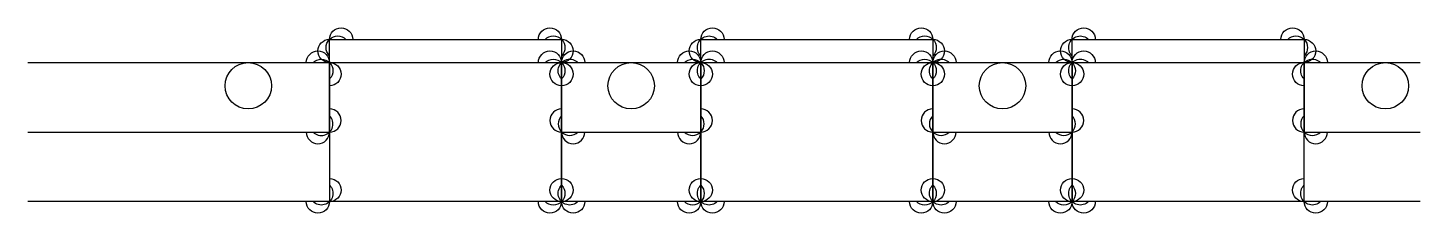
# Model space of a CAD drawing. Header units: millimetres. Extents: x 0 to 30, y -1.8 to 2.2.
import ezdxf

# ---------------------------------------------------------------- set-up
doc = ezdxf.new("R2010")
doc.units = ezdxf.units.MM
for name, color, linetype in [('drill', 7, 'Continuous'), ('fHF', 7, 'Continuous'), ('fHT', 7, 'Continuous'), ('fIF', 7, 'Continuous'), ('fIT', 7, 'Continuous'), ('fXF', 7, 'Continuous'), ('fXT', 7, 'Continuous'), ('hHF', 7, 'Continuous'), ('hHT', 7, 'Continuous'), ('hIF', 7, 'Continuous'), ('hIT', 7, 'Continuous'), ('hXF', 7, 'Continuous'), ('hXT', 7, 'Continuous')]:
    doc.layers.add(name, color=color, linetype=linetype)

msp = doc.modelspace()

# ---------------------------------------------------------------- linework, layer by layer
at = {"layer": 'drill'}
for centre in [(4.75, 1), (13, 1), (21, 1), (29.25, 1)]:
    msp.add_circle(centre, 0.5, dxfattribs=at)
at = {"layer": 'fHF'}
msp.add_lwpolyline([(0, 0), (6.5, 0), (6.5, 2, -1), (7, 2), (11, 2, -1), (11.5, 2), (11.5, 0), (14.5, 0), (14.5, 2, -1), (15, 2), (19, 2, -1), (19.5, 2), (19.5, 0), (22.5, 0), (22.5, 2, -1), (23, 2), (27, 2, -1), (27.5, 2), (27.5, 0), (30, 0)], format="xyb", dxfattribs=at)
at = {"layer": 'fHT'}
msp.add_lwpolyline([(0, 0), (6, 0, 1), (6.5, 0), (6.5, 2), (11.5, 2), (11.5, 0, 1), (12, 0), (14, 0, 1), (14.5, 0), (14.5, 2), (19.5, 2), (19.5, 0, 1), (20, 0), (22, 0, 1), (22.5, 0), (22.5, 2), (27.5, 2), (27.5, 0, 1), (28, 0), (30, 0)], format="xyb", dxfattribs=at)
at = {"layer": 'fIF'}
msp.add_lwpolyline([(0, 0), (6.5, 0), (6.5, 1.5, -1), (6.5, 2), (11.5, 2, -1), (11.5, 1.5), (11.5, 0), (14.5, 0), (14.5, 1.5, -1), (14.5, 2), (19.5, 2, -1), (19.5, 1.5), (19.5, 0), (22.5, 0), (22.5, 1.5, -1), (22.5, 2), (27.5, 2, -1), (27.5, 1.5), (27.5, 0), (30, 0)], format="xyb", dxfattribs=at)
at = {"layer": 'fIT'}
msp.add_lwpolyline([(0, 0), (6.5, 0, 1), (6.5, 0.5), (6.5, 2), (11.5, 2), (11.5, 0.5, 1), (11.5, 0), (14.5, 0, 1), (14.5, 0.5), (14.5, 2), (19.5, 2), (19.5, 0.5, 1), (19.5, 0), (22.5, 0, 1), (22.5, 0.5), (22.5, 2), (27.5, 2), (27.5, 0.5, 1), (27.5, 0), (30, 0)], format="xyb", dxfattribs=at)
at = {"layer": 'fXF'}
msp.add_lwpolyline([(0, 0), (6.5, 0), (6.5, 1.646, -1), (6.854, 2), (11.146, 2, -1), (11.5, 1.646), (11.5, 0), (14.5, 0), (14.5, 1.646, -1), (14.854, 2), (19.146, 2, -1), (19.5, 1.646), (19.5, 0), (22.5, 0), (22.5, 1.646, -1), (22.854, 2), (27.146, 2, -1), (27.5, 1.646), (27.5, 0), (30, 0)], format="xyb", dxfattribs=at)
at = {"layer": 'fXT'}
msp.add_lwpolyline([(0, 0), (6.146, 0, 1), (6.5, 0.354), (6.5, 2), (11.5, 2), (11.5, 0.354, 1), (11.854, 0), (14.146, 0, 1), (14.5, 0.354), (14.5, 2), (19.5, 2), (19.5, 0.354, 1), (19.854, 0), (22.146, 0, 1), (22.5, 0.354), (22.5, 2), (27.5, 2), (27.5, 0.354, 1), (27.854, 0), (30, 0)], format="xyb", dxfattribs=at)
at = {"layer": 'hHF'}
for points in [[(6.5, 1.5), (11, 1.5, -1), (11.5, 1.5), (11.5, -1.5, -1), (11, -1.5), (6.5, -1.5)], [(14.5, 1.5, -1), (15, 1.5), (19, 1.5, -1), (19.5, 1.5), (19.5, -1.5, -1), (19, -1.5), (15, -1.5, -1), (14.5, -1.5), (14.5, 1.5)], [(27.5, -1.5), (23, -1.5, -1), (22.5, -1.5), (22.5, 1.5, -1), (23, 1.5), (27.5, 1.5)]]:
    msp.add_lwpolyline(points, format="xyb", dxfattribs=at)
at = {"layer": 'hHT'}
for points in [[(0, 1.5), (6, 1.5, -1), (6.5, 1.5), (6.5, -1.5, -1), (6, -1.5), (0, -1.5)], [(11.5, 1.5, -1), (12, 1.5), (14, 1.5, -1), (14.5, 1.5), (14.5, -1.5, -1), (14, -1.5), (12, -1.5, -1), (11.5, -1.5), (11.5, 1.5)], [(19.5, 1.5, -1), (20, 1.5), (22, 1.5, -1), (22.5, 1.5), (22.5, -1.5, -1), (22, -1.5), (20, -1.5, -1), (19.5, -1.5), (19.5, 1.5)], [(30, -1.5), (28, -1.5, -1), (27.5, -1.5), (27.5, 1.5, -1), (28, 1.5), (30, 1.5)]]:
    msp.add_lwpolyline(points, format="xyb", dxfattribs=at)
at = {"layer": 'hIF'}
for points in [[(6.5, 1.5), (11.5, 1.5, -1), (11.5, 1), (11.5, -1, -1), (11.5, -1.5), (6.5, -1.5)], [(14.5, 1, -1), (14.5, 1.5), (19.5, 1.5, -1), (19.5, 1), (19.5, -1, -1), (19.5, -1.5), (14.5, -1.5, -1), (14.5, -1), (14.5, 1)], [(27.5, -1.5), (22.5, -1.5, -1), (22.5, -1), (22.5, 1, -1), (22.5, 1.5), (27.5, 1.5)]]:
    msp.add_lwpolyline(points, format="xyb", dxfattribs=at)
at = {"layer": 'hIT'}
for points in [[(0, 1.5), (6.5, 1.5, -1), (6.5, 1), (6.5, -1, -1), (6.5, -1.5), (0, -1.5)], [(11.5, 1, -1), (11.5, 1.5), (14.5, 1.5, -1), (14.5, 1), (14.5, -1, -1), (14.5, -1.5), (11.5, -1.5, -1), (11.5, -1), (11.5, 1)], [(19.5, 1, -1), (19.5, 1.5), (22.5, 1.5, -1), (22.5, 1), (22.5, -1, -1), (22.5, -1.5), (19.5, -1.5, -1), (19.5, -1), (19.5, 1)], [(30, -1.5), (27.5, -1.5, -1), (27.5, -1), (27.5, 1, -1), (27.5, 1.5), (30, 1.5)]]:
    msp.add_lwpolyline(points, format="xyb", dxfattribs=at)
at = {"layer": 'hXF'}
for points in [[(6.5, 1.5), (11.146, 1.5, -1), (11.5, 1.146), (11.5, -1.146, -1), (11.146, -1.5), (6.5, -1.5)], [(14.5, 1.146, -1), (14.854, 1.5), (19.146, 1.5, -1), (19.5, 1.146), (19.5, -1.146, -1), (19.146, -1.5), (14.854, -1.5, -1), (14.5, -1.146), (14.5, 1.146)], [(27.5, -1.5), (22.854, -1.5, -1), (22.5, -1.146), (22.5, 1.146, -1), (22.854, 1.5), (27.5, 1.5)]]:
    msp.add_lwpolyline(points, format="xyb", dxfattribs=at)
at = {"layer": 'hXT'}
for points in [[(0, 1.5), (6.146, 1.5, -1), (6.5, 1.146), (6.5, -1.146, -1), (6.146, -1.5), (0, -1.5)], [(11.5, 1.146, -1), (11.854, 1.5), (14.146, 1.5, -1), (14.5, 1.146), (14.5, -1.146, -1), (14.146, -1.5), (11.854, -1.5, -1), (11.5, -1.146), (11.5, 1.146)], [(19.5, 1.146, -1), (19.854, 1.5), (22.146, 1.5, -1), (22.5, 1.146), (22.5, -1.146, -1), (22.146, -1.5), (19.854, -1.5, -1), (19.5, -1.146), (19.5, 1.146)], [(30, -1.5), (27.854, -1.5, -1), (27.5, -1.146), (27.5, 1.146, -1), (27.854, 1.5), (30, 1.5)]]:
    msp.add_lwpolyline(points, format="xyb", dxfattribs=at)

doc.saveas('drawing.dxf')
